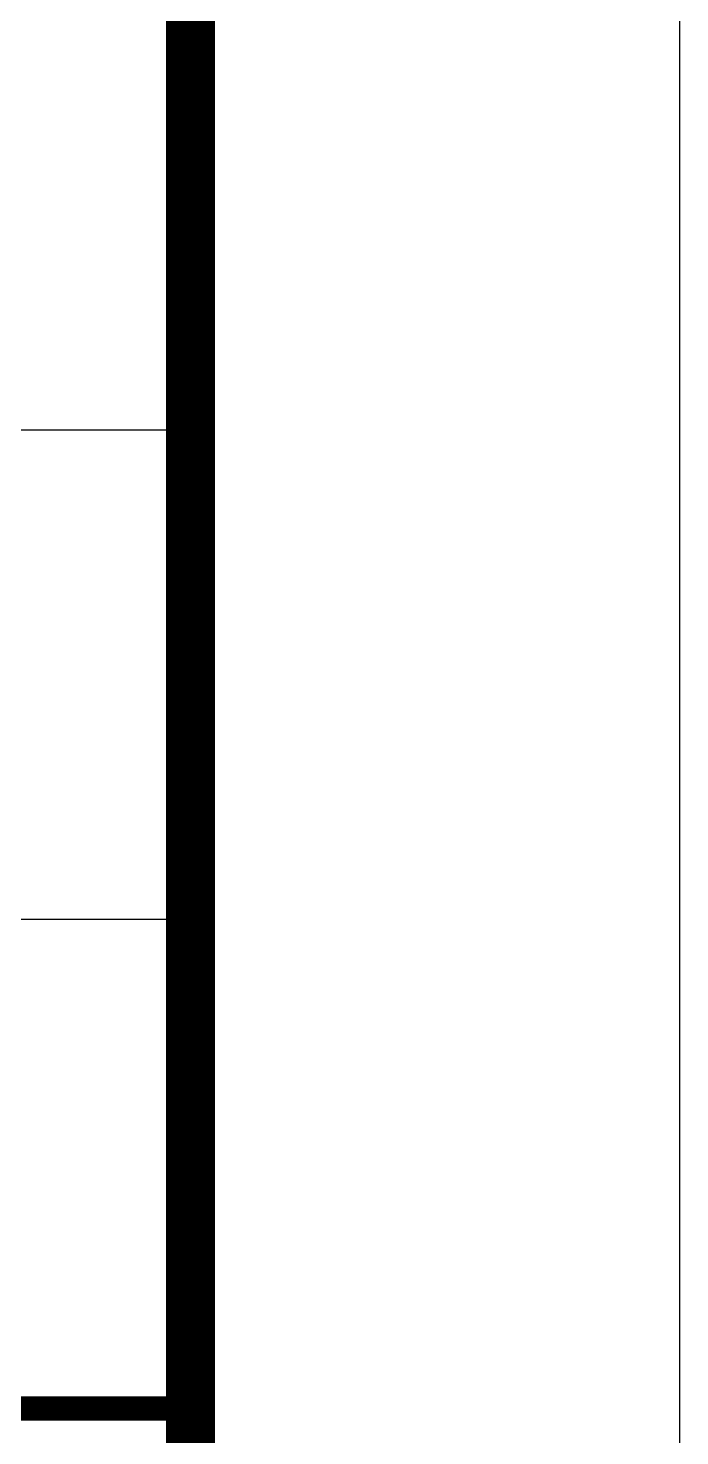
# Model space of a CAD drawing. Extents: x 9752569 to 9923256, y 1590558 to 2510207.
# Drawn here: x 9894574 to 9895906, y 1607766 to 1610643 of the extents above; entities that cross this region are included whole.
import ezdxf

# ---------------------------------------------------------------- set-up
doc = ezdxf.new("R2010")
doc.units = 0
doc.header["$LTSCALE"] = 1000
doc.header["$MEASUREMENT"] = 0
doc.layers.get('0').update_dxf_attribs({"linetype": 'CONTINUOUS'})
doc.layers.add('PP-PM-TK', color=7, linetype='CONTINUOUS')
doc.layers.add('PUB_TITLE', color=4, linetype='CONTINUOUS')

# ---------------------------------------------------------------- blocks, each defined once
blk = doc.blocks.new('A1-TK')
at = {"layer": 'PP-PM-TK', "color": 4}
for p, q in [((9146250.4, 1815479.9), (9151750.4, 1815479.9)), ((9146250.4, 1814479.9), (9151750.4, 1814479.9))]:
    blk.add_line(p, q, dxfattribs=at)
at = {"layer": 'PP-PM-TK', "color": 4, "const_width": 70}
blk.add_lwpolyline([(9146250.4, 1854615.8), (9151750.4, 1854615.8), (9151750.4, 1797215.8), (9146250.4, 1797215.8)], close=True, dxfattribs=at)
at = {"layer": 'PP-PM-TK', "color": 4}
for const_width in [50, 20]:
    blk.add_lwpolyline([(9146250.4, 1813479.9), (9151750.4, 1813479.9)], dxfattribs=dict(at, const_width=const_width))

msp = doc.modelspace()

# ---------------------------------------------------------------- linework, layer by layer
at = {"layer": 'PUB_TITLE'}
msp.add_lwpolyline([(9811805.5, 1590557.9), (9895905.5, 1590557.9), (9895905.5, 1649957.9), (9811805.5, 1649957.9)], close=True, dxfattribs=at)
at = {"layer": 'PUB_TITLE', "const_width": 100}
msp.add_lwpolyline([(9814305.5, 1591557.9), (9894905.5, 1591557.9), (9894905.5, 1648957.9), (9814305.5, 1648957.9)], close=True, dxfattribs=at)

# ---------------------------------------------------------------- block references
msp.add_blockref('A1-TK', (743155.1, -205657.9))

doc.saveas('drawing.dxf')
